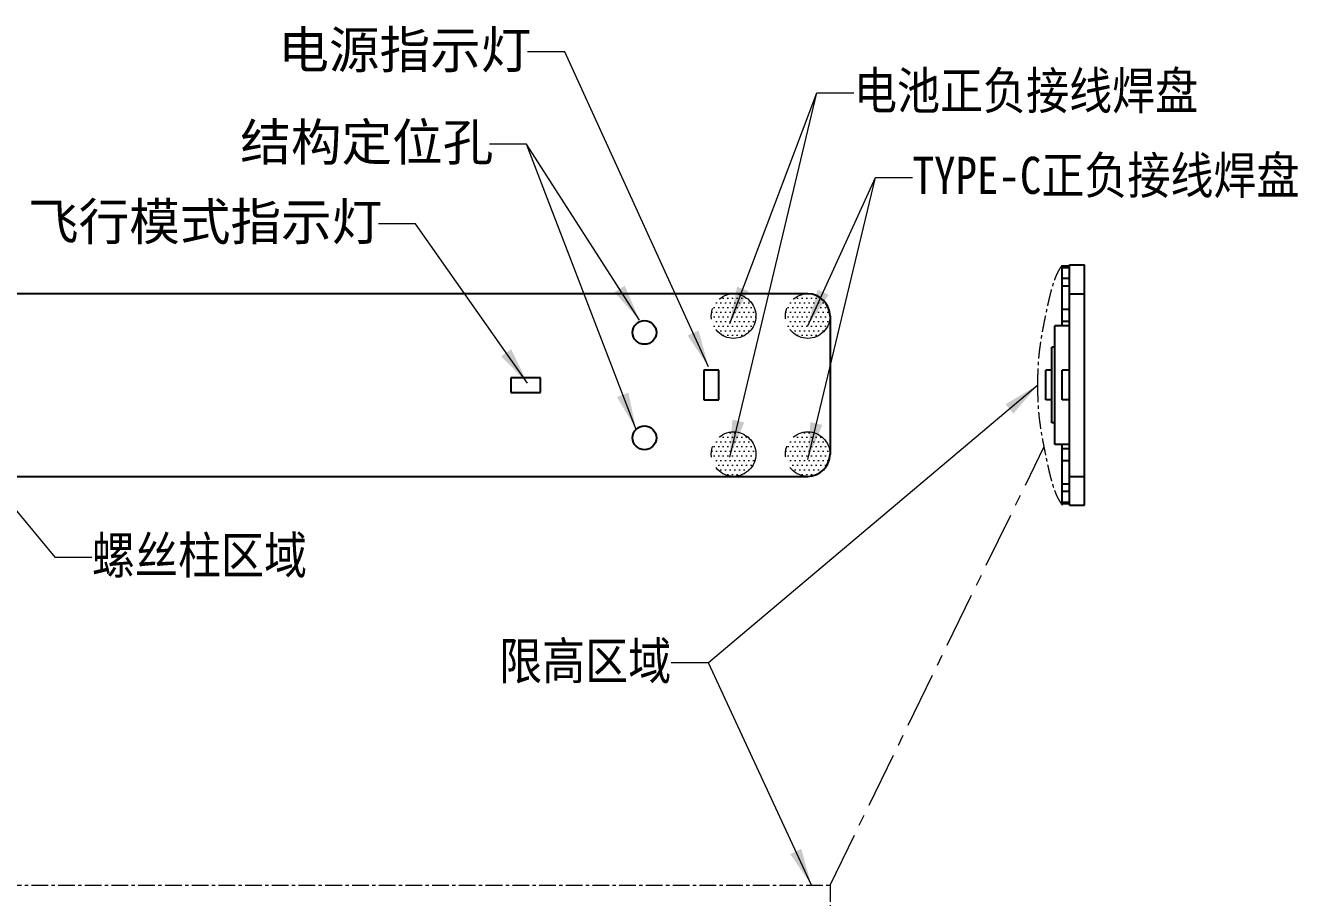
# Model space of a CAD drawing. Header units: inches. Extents: x 0 to 297, y 0 to 210.
# Drawn here: x 89.3 to 176.2, y 50.3 to 109 of the extents above; entities that cross this region are included whole.
import ezdxf

# ---------------------------------------------------------------- set-up
doc = ezdxf.new("R2010")
doc.units = ezdxf.units.IN
doc.header["$LTSCALE"] = 10
doc.header["$MEASUREMENT"] = 0
doc.linetypes.add('CENTER', pattern=[0.6, 0.375, -0.075, 0.075, -0.075])
for name, color, linetype, lineweight in [('Center-line', 1, 'CENTER', 13), ('Dimension', 3, 'Continuous', 20), ('Section', 240, 'Continuous', 13), ('Solid', 7, 'Continuous', 25)]:
    doc.layers.add(name, color=color, linetype=linetype, lineweight=lineweight)
doc.styles.get("Standard").update_dxf_attribs({"font": 'romanc.shx', "bigfont": 'gbcbig.shx'})
doc.dimstyles.new('scale-1-1', dxfattribs={"dimscale": 0.5, "dimtxt": 5, "dimasz": 5, "dimexe": 0.8, "dimexo": 0.8, "dimgap": 0.1, "dimtad": 0, "dimzin": 0, "dimdsep": 46, "dimtxsty": 'Standard', "dimcen": 0, "dimclrd": 150, "dimclre": 160, "dimclrt": 1, "dimadec": 1, "dimazin": 0, "dimtfac": 1, "dimtofl": 0, "dimtmove": 0, "dimatfit": 3, "dimfxl": 1, "dimtolj": 1, "dimtzin": 0, "dimlwd": 15, "dimarcsym": 0})

msp = doc.modelspace()

# ---------------------------------------------------------------- hatches: boundary and pattern name
at = {"layer": 'Section'}
h = msp.add_hatch(dxfattribs=at)
h.set_pattern_fill('DOTS', color=256, scale=5)
edge = h.paths.add_edge_path()
edge.add_arc((136.939, 89.418), 1.5, 0, 360)
edge = h.paths.add_edge_path()
edge.add_arc((136.939, 80.118), 1.5, 0, 360)
edge = h.paths.add_edge_path()
edge.add_arc((141.939, 80.118), 1.5, 0, 360)
edge = h.paths.add_edge_path()
edge.add_arc((141.939, 89.418), 1.5, 0, 360)

# ---------------------------------------------------------------- linework, layer by layer
at = {"layer": 'Center-line'}
msp.add_line((143.439, 51.075), (157.861, 80.626), dxfattribs=at)
at = {"layer": 'Center-line', "ltscale": 0.3}
for p, q in [((37.439, 51.075), (143.439, 51.074)), ((143.439, 51.075), (143.439, 48.937))]:
    msp.add_line(p, q, dxfattribs=at)
at = {"layer": 'Center-line'}
for centre in [(136.939, 89.418), (141.939, 89.418), (136.939, 80.118), (141.939, 80.118)]:
    msp.add_circle(centre, 1.5, dxfattribs=at)
at = {"layer": 'Center-line', "ltscale": 0.3}
for points, knots in [([(157.439, 84.775), (157.439, 84.944), (157.442, 85.28), (157.456, 85.777), (157.481, 86.261), (157.518, 86.73), (157.57, 87.194), (157.636, 87.667), (157.717, 88.152), (157.807, 88.649), (157.903, 89.145), (158.003, 89.633), (158.103, 90.108), (158.205, 90.567), (158.311, 91.003), (158.42, 91.405), (158.533, 91.764), (158.651, 92.077), (158.778, 92.354), (158.919, 92.611), (159.029, 92.779), (159.089, 92.864), (159.092, 92.868)], [0, 0, 0, 0, 0.060641, 0.120959, 0.178685, 0.234902, 0.290328, 0.346695, 0.406436, 0.46745, 0.528375, 0.588122, 0.646518, 0.703109, 0.757182, 0.807854, 0.853036, 0.892496, 0.928153, 0.962351, 0.998107, 1, 1, 1, 1]), ([(159.102, 76.668), (159.096, 76.677), (159.032, 76.767), (158.919, 76.939), (158.778, 77.197), (158.651, 77.473), (158.533, 77.786), (158.42, 78.145), (158.311, 78.548), (158.205, 78.984), (158.103, 79.442), (158.003, 79.918), (157.903, 80.405), (157.807, 80.901), (157.717, 81.398), (157.636, 81.884), (157.57, 82.356), (157.518, 82.821), (157.481, 83.29), (157.456, 83.774), (157.442, 84.27), (157.439, 84.607), (157.439, 84.775)], [0, 0, 0, 0, 0.003877, 0.039561, 0.073691, 0.109277, 0.148658, 0.193751, 0.244322, 0.298288, 0.354767, 0.413047, 0.472674, 0.533479, 0.594371, 0.653994, 0.710249, 0.765565, 0.82167, 0.879281, 0.939479, 1, 1, 1, 1])]:
    msp.add_open_spline(points, degree=3, knots=knots, dxfattribs=at)
at = {"layer": 'Solid'}
for p, q in [((159.077, 88.768), (159.077, 92.777)), ((159.577, 92.777), (159.077, 92.777)), ((159.577, 92.672), (159.077, 92.672)), ((159.577, 91.807), (159.577, 92.868)), ((159.577, 92.868), (160.577, 92.868)), ((160.577, 76.668), (160.577, 92.868)), ((159.577, 91.947), (159.077, 91.947)), ((159.577, 91.447), (159.077, 91.447)), ((159.577, 77.729), (159.577, 91.807)), ((141.939, 90.918), (62.083, 90.918)), ((159.577, 90.918), (160.577, 90.918)), ((159.577, 89.875), (159.077, 89.875)), ((143.439, 89.418), (143.439, 80.118)), ((158.577, 80.768), (158.577, 88.768)), ((159.577, 88.768), (158.577, 88.768)), ((159.577, 89.066), (159.077, 89.066)), ((158.377, 82.218), (158.377, 87.318)), ((158.577, 87.318), (158.377, 87.318)), ((123.939, 85.268), (121.939, 85.268)), ((121.939, 85.268), (121.939, 84.268)), ((123.939, 84.268), (123.939, 85.268)), ((135.939, 85.768), (134.939, 85.768)), ((134.939, 85.768), (134.939, 83.768)), ((135.939, 83.768), (135.939, 85.768)), ((157.977, 83.768), (157.977, 85.768)), ((158.377, 85.768), (157.977, 85.768)), ((159.077, 83.768), (159.077, 85.768)), ((159.577, 85.768), (159.077, 85.768)), ((121.939, 84.268), (123.939, 84.268)), ((134.939, 83.768), (135.939, 83.768)), ((158.377, 83.768), (157.977, 83.768)), ((159.577, 83.768), (159.077, 83.768)), ((158.577, 82.218), (158.377, 82.218)), ((159.577, 80.768), (158.577, 80.768)), ((159.077, 76.76), (159.077, 80.768)), ((159.577, 80.471), (159.077, 80.471)), ((159.577, 79.662), (159.077, 79.662)), ((62.083, 78.618), (141.939, 78.618)), ((159.577, 78.618), (160.577, 78.618)), ((159.577, 78.09), (159.077, 78.09)), ((159.577, 77.59), (159.077, 77.59)), ((159.577, 76.668), (159.577, 77.729)), ((159.577, 76.865), (159.077, 76.865)), ((159.577, 76.76), (159.077, 76.76)), ((159.577, 76.668), (160.577, 76.668))]:
    msp.add_line(p, q, dxfattribs=at)
for centre in [(130.939, 88.318), (130.939, 81.218)]:
    msp.add_circle(centre, 0.8, dxfattribs=at)
for centre, start, end in [((141.939, 89.418), 0, 90), ((141.939, 80.118), 270, 0)]:
    msp.add_arc(centre, 1.5, start, end, dxfattribs=at)

# ---------------------------------------------------------------- texts
at = {"layer": 'Dimension', "char_height": 2.5}
for s, insert, attachment_point in [('{\\fSimSun|b0|i0|c134|p2;\\C1;电源指示灯}', (123.322, 107.235), 6), ('{\\fSimSun|b0|i0|c134|p2;\\W0.85;\\C1;电池正负接线焊盘}', (145.052, 104.471), 4), ('{\\fSimSun|b0|i0|c134|p2;\\C1;结构定位孔}', (120.76, 101.004), 6), ('{\\fSimSun|b0|i0|c134|p2;\\W0.85;\\C1;TYPE-C正负接线焊盘}', (149.002, 98.764), 4), ('{\\fSimSun|b0|i0|c134|p2;\\C1;飞行模式指示灯}', (113.281, 95.644), 6), ('{\\fSimSun|b0|i0|c134|p2;\\W0.85;\\C1;螺丝柱区域}', (93.714, 73.167), 4), ('{\\fSimSun|b0|i0|c134|p2;\\W0.85;\\C1;限高区域}', (132.742, 66.042), 6)]:
    msp.add_mtext(s, dxfattribs=dict(at, insert=insert, attachment_point=attachment_point))

# ---------------------------------------------------------------- leaders
at = {"layer": 'Dimension', "annotation_type": 0, "has_hookline": 1}
for points, hookline_direction, text_width in [([(135.25, 86.011), (125.563, 107.235), (123.063, 107.235)], 1, 17.109), ([(136.679, 88.915), (142.552, 104.471), (145.052, 104.471)], 0, 23.707), ([(130.612, 89.147), (123.001, 101.004), (120.501, 101.004)], 1, 17.5), ([(141.937, 88.754), (146.502, 98.764), (149.002, 98.764)], 0, 27.138), ([(123.062, 84.903), (115.521, 95.644), (113.021, 95.644)], 1, 24.567), ([(83.185, 82.895), (91.214, 73.167), (93.714, 73.167)], 0, 14.911), ([(142.182, 51.074), (135.242, 66.042), (132.742, 66.042)], 1, 11.693)]:
    msp.add_leader(points, dimstyle='scale-1-1', dxfattribs=dict(at, hookline_direction=hookline_direction, text_width=text_width))
at = {"layer": 'Dimension'}
for points in [[(136.679, 79.915), (142.552, 104.471)], [(130.371, 81.782), (123.001, 101.004)], [(141.937, 79.754), (146.502, 98.764)], [(157.439, 84.775), (135.242, 66.042)]]:
    msp.add_leader(points, dimstyle='scale-1-1', dxfattribs=at)

doc.saveas('drawing.dxf')
